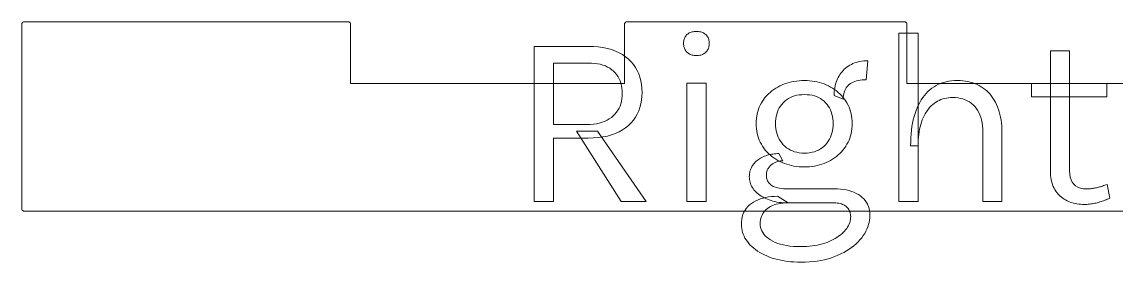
# Model space of a CAD drawing. Extents: x 3 to 302, y 3 to 302.
# Drawn here: x 105.2 to 158.3, y 277.1 to 288.8 of the extents above; entities that cross this region are included whole.
import ezdxf

# ---------------------------------------------------------------- set-up
doc = ezdxf.new("R2010")
doc.units = 0
doc.layers.get('0').update_dxf_attribs({"lineweight": 0})

msp = doc.modelspace()

# ---------------------------------------------------------------- linework, layer by layer
for p, q in [((105.21, 288.73), (105.2, 288.71)), ((105.2, 288.71), (105.2, 279.67)), ((105.22, 288.74), (105.21, 288.73)), ((105.23, 288.76), (105.22, 288.74)), ((105.24, 288.77), (105.23, 288.76)), ((105.28, 288.79), (105.24, 288.77)), ((121.07, 288.79), (105.28, 288.79)), ((121.09, 288.78), (121.07, 288.79)), ((121.1, 288.77), (121.09, 288.78)), ((121.12, 288.76), (121.1, 288.77)), ((121.13, 288.75), (121.12, 288.76)), ((121.15, 288.71), (121.13, 288.75)), ((121.15, 285.79), (121.15, 288.71)), ((134.46, 288.73), (134.45, 288.71)), ((134.45, 288.71), (134.45, 285.79)), ((134.47, 288.74), (134.46, 288.73)), ((134.48, 288.76), (134.47, 288.74)), ((134.49, 288.77), (134.48, 288.76)), ((134.53, 288.79), (134.49, 288.77)), ((148.07, 288.79), (134.53, 288.79)), ((148.09, 288.78), (148.07, 288.79)), ((148.1, 288.77), (148.09, 288.78)), ((148.12, 288.76), (148.1, 288.77)), ((148.13, 288.75), (148.12, 288.76)), ((148.15, 288.71), (148.13, 288.75)), ((148.15, 285.79), (148.15, 288.71)), ((137.312, 287.8), (137.317, 287.849)), ((137.317, 287.849), (137.325, 287.897)), ((137.325, 287.897), (137.337, 287.942)), ((137.337, 287.942), (137.352, 287.985)), ((137.352, 287.985), (137.37, 288.026)), ((137.37, 288.026), (137.392, 288.065)), ((137.392, 288.065), (137.418, 288.101)), ((137.418, 288.101), (137.446, 288.136)), ((137.446, 288.136), (137.478, 288.168)), ((137.478, 288.168), (137.513, 288.198)), ((137.513, 288.198), (137.55, 288.224)), ((137.55, 288.224), (137.59, 288.248)), ((137.59, 288.248), (137.632, 288.268)), ((137.632, 288.268), (137.676, 288.285)), ((137.676, 288.285), (137.723, 288.299)), ((137.723, 288.299), (137.772, 288.31)), ((137.772, 288.31), (137.824, 288.318)), ((137.824, 288.318), (137.878, 288.322)), ((137.878, 288.322), (137.934, 288.324)), ((137.934, 288.324), (137.934, 288.324)), ((137.934, 288.324), (137.99, 288.322)), ((137.99, 288.322), (138.044, 288.318)), ((138.044, 288.318), (138.096, 288.31)), ((138.096, 288.31), (138.145, 288.299)), ((138.145, 288.299), (138.192, 288.285)), ((138.192, 288.285), (138.236, 288.268)), ((138.236, 288.268), (138.278, 288.248)), ((138.278, 288.248), (138.318, 288.224)), ((138.318, 288.224), (138.355, 288.198)), ((138.355, 288.198), (138.39, 288.168)), ((138.39, 288.168), (138.422, 288.136)), ((138.422, 288.136), (138.45, 288.101)), ((138.45, 288.101), (138.476, 288.065)), ((138.476, 288.065), (138.498, 288.026)), ((138.498, 288.026), (138.516, 287.985)), ((138.516, 287.985), (138.531, 287.942)), ((138.531, 287.942), (138.543, 287.897)), ((138.543, 287.897), (138.551, 287.849)), ((138.551, 287.849), (138.556, 287.8)), ((147.756, 280.056), (147.756, 288.24)), ((147.756, 288.24), (148.692, 288.24)), ((148.692, 288.24), (148.692, 280.056)), ((130.056, 280.056), (130.056, 287.592)), ((130.056, 287.592), (132.684, 287.592)), ((132.684, 287.592), (132.936, 287.586)), ((132.936, 287.586), (133.175, 287.567)), ((133.175, 287.567), (133.402, 287.537)), ((133.402, 287.537), (133.616, 287.494)), ((133.616, 287.494), (133.817, 287.438)), ((133.817, 287.438), (134.006, 287.371)), ((134.006, 287.371), (134.183, 287.291)), ((137.31, 287.748), (137.312, 287.8)), ((137.312, 287.695), (137.31, 287.748)), ((137.31, 287.748), (137.31, 287.748)), ((137.317, 287.644), (137.312, 287.695)), ((137.325, 287.595), (137.317, 287.644)), ((137.337, 287.549), (137.325, 287.595)), ((137.352, 287.504), (137.337, 287.549)), ((137.37, 287.462), (137.352, 287.504)), ((137.392, 287.421), (137.37, 287.462)), ((137.418, 287.383), (137.392, 287.421)), ((137.446, 287.347), (137.418, 287.383)), ((137.478, 287.313), (137.446, 287.347)), ((137.513, 287.282), (137.478, 287.313)), ((138.39, 287.313), (138.355, 287.282)), ((138.422, 287.347), (138.39, 287.313)), ((138.45, 287.383), (138.422, 287.347)), ((138.476, 287.421), (138.45, 287.383)), ((138.498, 287.462), (138.476, 287.421)), ((138.516, 287.504), (138.498, 287.462)), ((138.531, 287.549), (138.516, 287.504)), ((138.543, 287.595), (138.531, 287.549)), ((138.551, 287.644), (138.543, 287.595)), ((138.556, 287.695), (138.551, 287.644)), ((138.556, 287.8), (138.558, 287.748)), ((138.558, 287.748), (138.556, 287.695)), ((138.558, 287.748), (138.558, 287.748)), ((155.118, 281.532), (155.118, 287.388)), ((155.118, 287.388), (156.042, 287.388)), ((156.042, 287.388), (156.042, 281.556)), ((130.992, 286.788), (130.992, 283.8)), ((132.684, 286.788), (130.992, 286.788)), ((130.992, 286.788), (130.992, 286.788)), ((132.842, 286.784), (132.684, 286.788)), ((132.684, 286.788), (132.684, 286.788)), ((132.993, 286.772), (132.842, 286.784)), ((133.135, 286.752), (132.993, 286.772)), ((134.183, 287.291), (134.347, 287.198)), ((134.347, 287.198), (134.498, 287.094)), ((134.498, 287.094), (134.637, 286.977)), ((134.637, 286.977), (134.763, 286.85)), ((134.763, 286.85), (134.876, 286.716)), ((137.55, 287.254), (137.513, 287.282)), ((137.59, 287.229), (137.55, 287.254)), ((137.632, 287.207), (137.59, 287.229)), ((137.676, 287.189), (137.632, 287.207)), ((137.723, 287.174), (137.676, 287.189)), ((137.772, 287.163), (137.723, 287.174)), ((137.824, 287.155), (137.772, 287.163)), ((137.878, 287.15), (137.824, 287.155)), ((137.934, 287.148), (137.878, 287.15)), ((137.99, 287.15), (137.934, 287.148)), ((137.934, 287.148), (137.934, 287.148)), ((137.934, 287.148), (137.934, 287.148)), ((138.044, 287.155), (137.99, 287.15)), ((138.096, 287.163), (138.044, 287.155)), ((138.145, 287.174), (138.096, 287.163)), ((138.192, 287.189), (138.145, 287.174)), ((138.236, 287.207), (138.192, 287.189)), ((138.278, 287.229), (138.236, 287.207)), ((138.318, 287.254), (138.278, 287.229)), ((138.355, 287.282), (138.318, 287.254)), ((145.532, 286.76), (145.612, 286.792)), ((145.612, 286.792), (145.695, 286.819)), ((145.695, 286.819), (145.781, 286.843)), ((145.781, 286.843), (145.869, 286.862)), ((145.869, 286.862), (145.96, 286.877)), ((145.96, 286.877), (146.054, 286.887)), ((146.054, 286.887), (146.151, 286.894)), ((146.151, 286.894), (146.25, 286.896)), ((146.25, 286.896), (146.178, 285.972)), ((146.25, 286.896), (146.25, 286.896)), ((133.27, 286.724), (133.135, 286.752)), ((133.397, 286.688), (133.27, 286.724)), ((133.517, 286.643), (133.397, 286.688)), ((133.628, 286.591), (133.517, 286.643)), ((133.732, 286.531), (133.628, 286.591)), ((133.829, 286.462), (133.732, 286.531)), ((133.917, 286.386), (133.829, 286.462)), ((133.997, 286.303), (133.917, 286.386)), ((134.069, 286.214), (133.997, 286.303)), ((134.876, 286.716), (134.975, 286.573)), ((134.975, 286.573), (135.061, 286.423)), ((135.061, 286.423), (135.134, 286.265)), ((135.134, 286.265), (135.194, 286.1)), ((144.857, 286.164), (144.902, 286.235)), ((144.902, 286.235), (144.95, 286.302)), ((144.95, 286.302), (145.001, 286.367)), ((145.001, 286.367), (145.056, 286.428)), ((145.056, 286.428), (145.114, 286.486)), ((145.114, 286.486), (145.176, 286.54)), ((145.176, 286.54), (145.24, 286.591)), ((145.24, 286.591), (145.308, 286.639)), ((145.308, 286.639), (145.38, 286.683)), ((145.38, 286.683), (145.455, 286.723)), ((145.455, 286.723), (145.532, 286.76)), ((134.45, 285.79), (121.15, 285.79)), ((134.133, 286.119), (134.069, 286.214)), ((134.188, 286.019), (134.133, 286.119)), ((134.234, 285.914), (134.188, 286.019)), ((134.272, 285.802), (134.234, 285.914)), ((134.302, 285.685), (134.272, 285.802)), ((135.194, 286.1), (135.24, 285.926)), ((135.24, 285.926), (135.273, 285.745)), ((135.273, 285.745), (135.293, 285.557)), ((137.466, 280.056), (137.466, 285.804)), ((137.466, 285.804), (138.402, 285.804)), ((138.402, 285.804), (138.402, 280.056)), ((141.987, 285.675), (142.094, 285.725)), ((142.094, 285.725), (142.205, 285.769)), ((142.205, 285.769), (142.317, 285.808)), ((142.317, 285.808), (142.432, 285.842)), ((142.432, 285.842), (142.55, 285.871)), ((142.55, 285.871), (142.671, 285.894)), ((142.671, 285.894), (142.794, 285.913)), ((142.794, 285.913), (142.919, 285.926)), ((142.919, 285.926), (143.047, 285.933)), ((143.047, 285.933), (143.178, 285.936)), ((143.178, 285.936), (143.178, 285.936)), ((143.178, 285.936), (143.305, 285.933)), ((143.305, 285.933), (143.43, 285.926)), ((143.43, 285.926), (143.553, 285.913)), ((143.553, 285.913), (143.673, 285.894)), ((143.673, 285.894), (143.791, 285.871)), ((143.791, 285.871), (143.906, 285.842)), ((143.906, 285.842), (144.019, 285.808)), ((144.019, 285.808), (144.13, 285.769)), ((144.13, 285.769), (144.239, 285.725)), ((144.239, 285.725), (144.345, 285.675)), ((144.668, 285.677), (144.689, 285.765)), ((144.689, 285.765), (144.715, 285.849)), ((144.715, 285.849), (144.745, 285.932)), ((144.745, 285.932), (144.778, 286.012)), ((144.778, 286.012), (144.816, 286.089)), ((144.816, 286.089), (144.857, 286.164)), ((145.35, 285.741), (145.295, 285.692)), ((145.41, 285.785), (145.35, 285.741)), ((145.475, 285.824), (145.41, 285.785)), ((145.545, 285.859), (145.475, 285.824)), ((145.621, 285.889), (145.545, 285.859)), ((145.701, 285.914), (145.621, 285.889)), ((145.786, 285.935), (145.701, 285.914)), ((145.877, 285.951), (145.786, 285.935)), ((145.972, 285.963), (145.877, 285.951)), ((146.073, 285.97), (145.972, 285.963)), ((146.178, 285.972), (146.073, 285.97)), ((161.45, 285.79), (148.15, 285.79)), ((149.579, 285.696), (149.691, 285.752)), ((149.691, 285.752), (149.808, 285.801)), ((149.808, 285.801), (149.929, 285.842)), ((149.929, 285.842), (150.054, 285.876)), ((150.054, 285.876), (150.184, 285.902)), ((150.184, 285.902), (150.318, 285.921)), ((150.318, 285.921), (150.457, 285.932)), ((150.457, 285.932), (150.6, 285.936)), ((150.6, 285.936), (150.6, 285.936)), ((150.6, 285.936), (150.734, 285.933)), ((150.734, 285.933), (150.863, 285.924)), ((150.863, 285.924), (150.989, 285.909)), ((150.989, 285.909), (151.111, 285.888)), ((151.111, 285.888), (151.229, 285.86)), ((151.229, 285.86), (151.343, 285.827)), ((151.343, 285.827), (151.454, 285.788)), ((151.454, 285.788), (151.56, 285.742)), ((151.56, 285.742), (151.662, 285.691)), ((154.194, 285.144), (154.194, 285.792)), ((154.194, 285.792), (157.854, 285.792)), ((157.854, 285.792), (157.854, 285.144)), ((134.323, 285.562), (134.302, 285.685)), ((134.322, 285.044), (134.336, 285.169)), ((134.336, 285.434), (134.323, 285.562)), ((134.34, 285.3), (134.336, 285.434)), ((134.336, 285.169), (134.34, 285.3)), ((134.34, 285.3), (134.34, 285.3)), ((135.293, 285.557), (135.3, 285.36)), ((135.3, 285.36), (135.293, 285.166)), ((135.3, 285.36), (135.3, 285.36)), ((141.279, 285.121), (141.352, 285.205)), ((141.352, 285.205), (141.43, 285.285)), ((141.43, 285.285), (141.512, 285.361)), ((141.512, 285.361), (141.598, 285.432)), ((141.598, 285.432), (141.688, 285.499)), ((141.688, 285.499), (141.783, 285.562)), ((141.783, 285.562), (141.883, 285.621)), ((141.883, 285.621), (141.987, 285.675)), ((142.699, 285.189), (142.594, 285.154)), ((142.811, 285.217), (142.699, 285.189)), ((142.928, 285.236), (142.811, 285.217)), ((143.05, 285.248), (142.928, 285.236)), ((143.178, 285.252), (143.05, 285.248)), ((143.307, 285.248), (143.178, 285.252)), ((143.178, 285.252), (143.178, 285.252)), ((143.43, 285.236), (143.307, 285.248)), ((143.548, 285.217), (143.43, 285.236)), ((143.659, 285.189), (143.548, 285.217)), ((143.764, 285.154), (143.659, 285.189)), ((144.345, 285.675), (144.448, 285.621)), ((144.448, 285.621), (144.546, 285.562)), ((144.546, 285.562), (144.641, 285.499)), ((144.618, 285.204), (144.62, 285.304)), ((145.062, 285.024), (144.618, 285.204)), ((144.62, 285.304), (144.626, 285.401)), ((144.626, 285.401), (144.636, 285.495)), ((144.636, 285.495), (144.65, 285.588)), ((144.641, 285.499), (144.731, 285.432)), ((144.65, 285.588), (144.668, 285.677)), ((144.731, 285.432), (144.817, 285.361)), ((144.817, 285.361), (144.898, 285.285)), ((144.898, 285.285), (144.976, 285.205)), ((144.976, 285.205), (145.049, 285.121)), ((145.074, 285.208), (145.065, 285.119)), ((145.088, 285.293), (145.074, 285.208)), ((145.108, 285.372), (145.088, 285.293)), ((145.134, 285.446), (145.108, 285.372)), ((145.166, 285.515), (145.134, 285.446)), ((145.203, 285.579), (145.166, 285.515)), ((145.246, 285.638), (145.203, 285.579)), ((145.295, 285.692), (145.246, 285.638)), ((148.921, 285.103), (149, 285.208)), ((149, 285.208), (149.085, 285.306)), ((149.085, 285.306), (149.174, 285.398)), ((149.174, 285.398), (149.268, 285.483)), ((149.268, 285.483), (149.367, 285.561)), ((149.367, 285.561), (149.471, 285.632)), ((149.471, 285.632), (149.579, 285.696)), ((151.662, 285.691), (151.761, 285.633)), ((151.761, 285.633), (151.855, 285.57)), ((151.855, 285.57), (151.945, 285.501)), ((151.945, 285.501), (152.031, 285.428)), ((152.031, 285.428), (152.111, 285.349)), ((152.111, 285.349), (152.188, 285.265)), ((152.188, 285.265), (152.26, 285.175)), ((152.26, 285.175), (152.327, 285.081)), ((134.181, 284.59), (134.23, 284.696)), ((134.23, 284.696), (134.269, 284.807)), ((134.269, 284.807), (134.3, 284.923)), ((134.3, 284.923), (134.322, 285.044)), ((135.24, 284.8), (135.194, 284.628)), ((135.273, 284.979), (135.24, 284.8)), ((135.293, 285.166), (135.273, 284.979)), ((140.949, 284.536), (140.989, 284.642)), ((140.989, 284.642), (141.036, 284.744)), ((141.036, 284.744), (141.088, 284.844)), ((141.088, 284.844), (141.147, 284.94)), ((141.147, 284.94), (141.211, 285.033)), ((141.211, 285.033), (141.279, 285.121)), ((142.014, 284.692), (141.958, 284.602)), ((142.078, 284.778), (142.014, 284.692)), ((142.149, 284.859), (142.078, 284.778)), ((142.227, 284.934), (142.149, 284.859)), ((142.31, 285), (142.227, 284.934)), ((142.399, 285.059), (142.31, 285)), ((142.494, 285.111), (142.399, 285.059)), ((142.594, 285.154), (142.494, 285.111)), ((143.864, 285.111), (143.764, 285.154)), ((143.958, 285.059), (143.864, 285.111)), ((144.046, 285), (143.958, 285.059)), ((144.128, 284.934), (144.046, 285)), ((144.204, 284.859), (144.128, 284.934)), ((144.274, 284.778), (144.204, 284.859)), ((144.336, 284.692), (144.274, 284.778)), ((144.391, 284.602), (144.336, 284.692)), ((145.049, 285.121), (145.117, 285.033)), ((145.065, 285.119), (145.062, 285.024)), ((145.062, 285.024), (145.062, 285.024)), ((145.062, 285.024), (145.062, 285.024)), ((145.117, 285.033), (145.182, 284.94)), ((145.182, 284.94), (145.241, 284.844)), ((145.241, 284.844), (145.294, 284.744)), ((145.294, 284.744), (145.341, 284.642)), ((145.341, 284.642), (145.382, 284.536)), ((148.651, 284.616), (148.711, 284.748)), ((148.711, 284.748), (148.776, 284.873)), ((148.776, 284.873), (148.846, 284.991)), ((148.846, 284.991), (148.921, 285.103)), ((149.334, 284.703), (149.267, 284.635)), ((149.404, 284.767), (149.334, 284.703)), ((149.478, 284.826), (149.404, 284.767)), ((149.555, 284.88), (149.478, 284.826)), ((149.635, 284.928), (149.555, 284.88)), ((149.717, 284.97), (149.635, 284.928)), ((149.802, 285.006), (149.717, 284.97)), ((149.891, 285.038), (149.802, 285.006)), ((149.981, 285.063), (149.891, 285.038)), ((150.075, 285.083), (149.981, 285.063)), ((150.171, 285.097), (150.075, 285.083)), ((150.27, 285.105), (150.171, 285.097)), ((150.372, 285.108), (150.27, 285.105)), ((150.505, 285.104), (150.372, 285.108)), ((150.372, 285.108), (150.372, 285.108)), ((150.632, 285.091), (150.505, 285.104)), ((150.753, 285.069), (150.632, 285.091)), ((150.869, 285.039), (150.753, 285.069)), ((150.979, 285.001), (150.869, 285.039)), ((151.083, 284.954), (150.979, 285.001)), ((151.182, 284.898), (151.083, 284.954)), ((151.274, 284.833), (151.182, 284.898)), ((151.362, 284.761), (151.274, 284.833)), ((151.443, 284.679), (151.362, 284.761)), ((151.518, 284.589), (151.443, 284.679)), ((152.327, 285.081), (152.39, 284.981)), ((152.39, 284.981), (152.448, 284.876)), ((152.448, 284.876), (152.502, 284.766)), ((152.502, 284.766), (152.551, 284.651)), ((152.551, 284.651), (152.595, 284.532)), ((157.854, 285.144), (154.194, 285.144)), ((157.854, 285.144), (157.854, 285.144)), ((133.706, 284.067), (133.807, 284.138)), ((133.807, 284.138), (133.899, 284.217)), ((133.899, 284.217), (133.983, 284.303)), ((133.983, 284.303), (134.058, 284.394)), ((134.058, 284.394), (134.124, 284.49)), ((134.124, 284.49), (134.181, 284.59)), ((134.975, 284.158), (134.876, 284.016)), ((135.061, 284.307), (134.975, 284.158)), ((135.134, 284.464), (135.061, 284.307)), ((135.194, 284.628), (135.134, 284.464)), ((140.85, 284.082), (140.866, 284.2)), ((140.866, 284.2), (140.887, 284.315)), ((140.887, 284.315), (140.915, 284.427)), ((140.915, 284.427), (140.949, 284.536)), ((141.808, 284.193), (141.789, 284.079)), ((141.834, 284.302), (141.808, 284.193)), ((141.868, 284.407), (141.834, 284.302)), ((141.909, 284.507), (141.868, 284.407)), ((141.958, 284.602), (141.909, 284.507)), ((144.438, 284.507), (144.391, 284.602)), ((144.478, 284.407), (144.438, 284.507)), ((144.511, 284.302), (144.478, 284.407)), ((144.537, 284.193), (144.511, 284.302)), ((144.555, 284.079), (144.537, 284.193)), ((145.382, 284.536), (145.416, 284.427)), ((145.416, 284.427), (145.444, 284.315)), ((145.444, 284.315), (145.466, 284.2)), ((145.466, 284.2), (145.482, 284.082)), ((148.461, 284.027), (148.501, 284.183)), ((148.501, 284.183), (148.546, 284.333)), ((148.546, 284.333), (148.596, 284.478)), ((148.596, 284.478), (148.651, 284.616)), ((148.939, 284.122), (148.896, 284.019)), ((148.985, 284.219), (148.939, 284.122)), ((149.034, 284.312), (148.985, 284.219)), ((149.087, 284.4), (149.034, 284.312)), ((149.144, 284.483), (149.087, 284.4)), ((149.203, 284.562), (149.144, 284.483)), ((149.267, 284.635), (149.203, 284.562)), ((151.584, 284.492), (151.518, 284.589)), ((151.643, 284.386), (151.584, 284.492)), ((151.695, 284.273), (151.643, 284.386)), ((151.738, 284.152), (151.695, 284.273)), ((151.773, 284.023), (151.738, 284.152)), ((152.595, 284.532), (152.634, 284.409)), ((152.634, 284.409), (152.667, 284.281)), ((152.667, 284.281), (152.696, 284.15)), ((152.696, 284.15), (152.719, 284.014)), ((130.992, 283.8), (132.612, 283.8)), ((132.612, 283.8), (132.777, 283.804)), ((132.777, 283.804), (132.934, 283.817)), ((132.934, 283.817), (133.083, 283.838)), ((133.083, 283.838), (133.224, 283.867)), ((133.224, 283.867), (133.357, 283.904)), ((133.357, 283.904), (133.481, 283.95)), ((133.481, 283.95), (133.598, 284.004)), ((133.598, 284.004), (133.706, 284.067)), ((134.498, 283.638), (134.347, 283.534)), ((134.637, 283.755), (134.498, 283.638)), ((134.763, 283.882), (134.637, 283.755)), ((134.876, 284.016), (134.763, 283.882)), ((140.838, 283.836), (140.841, 283.96)), ((140.841, 283.713), (140.838, 283.836)), ((140.838, 283.836), (140.838, 283.836)), ((140.841, 283.96), (140.85, 284.082)), ((140.85, 283.592), (140.841, 283.713)), ((140.866, 283.475), (140.85, 283.592)), ((141.778, 283.96), (141.774, 283.836)), ((141.774, 283.836), (141.774, 283.836)), ((141.774, 283.836), (141.778, 283.716)), ((141.789, 284.079), (141.778, 283.96)), ((141.778, 283.716), (141.789, 283.599)), ((141.789, 283.599), (141.808, 283.487)), ((144.537, 283.487), (144.555, 283.599)), ((144.566, 283.96), (144.555, 284.079)), ((144.555, 283.599), (144.566, 283.716)), ((144.57, 283.836), (144.566, 283.96)), ((144.566, 283.716), (144.57, 283.836)), ((144.57, 283.836), (144.57, 283.836)), ((145.482, 283.592), (145.466, 283.475)), ((145.482, 284.082), (145.491, 283.96)), ((145.491, 283.713), (145.482, 283.592)), ((145.491, 283.96), (145.494, 283.836)), ((145.494, 283.836), (145.491, 283.713)), ((145.494, 283.836), (145.494, 283.836)), ((148.374, 283.523), (148.398, 283.697)), ((148.398, 283.697), (148.427, 283.865)), ((148.427, 283.865), (148.461, 284.027)), ((148.792, 283.686), (148.765, 283.567)), ((148.823, 283.801), (148.792, 283.686)), ((148.857, 283.912), (148.823, 283.801)), ((148.896, 284.019), (148.857, 283.912)), ((151.801, 283.886), (151.773, 284.023)), ((151.82, 283.741), (151.801, 283.886)), ((151.832, 283.588), (151.82, 283.741)), ((151.836, 283.428), (151.832, 283.588)), ((152.719, 284.014), (152.737, 283.874)), ((152.737, 283.874), (152.75, 283.729)), ((152.75, 283.729), (152.757, 283.581)), ((152.757, 283.581), (152.76, 283.428)), ((132.684, 283.14), (130.992, 283.14)), ((130.992, 283.14), (130.992, 280.056)), ((134.28, 280.056), (132.12, 283.476)), ((132.12, 283.476), (133.14, 283.476)), ((132.936, 283.146), (132.684, 283.14)), ((132.684, 283.14), (132.684, 283.14)), ((133.175, 283.165), (132.936, 283.146)), ((133.14, 283.476), (135.492, 280.056)), ((133.402, 283.195), (133.175, 283.165)), ((133.616, 283.238), (133.402, 283.195)), ((133.817, 283.294), (133.616, 283.238)), ((134.006, 283.361), (133.817, 283.294)), ((134.183, 283.441), (134.006, 283.361)), ((134.347, 283.534), (134.183, 283.441)), ((140.887, 283.361), (140.866, 283.475)), ((140.915, 283.25), (140.887, 283.361)), ((140.949, 283.141), (140.915, 283.25)), ((140.989, 283.036), (140.949, 283.141)), ((141.808, 283.487), (141.834, 283.379)), ((141.834, 283.379), (141.868, 283.275)), ((141.868, 283.275), (141.909, 283.175)), ((141.909, 283.175), (141.958, 283.079)), ((141.958, 283.079), (142.014, 282.987)), ((144.336, 282.987), (144.391, 283.079)), ((144.391, 283.079), (144.438, 283.175)), ((144.438, 283.175), (144.478, 283.275)), ((144.478, 283.275), (144.511, 283.379)), ((144.511, 283.379), (144.537, 283.487)), ((145.382, 283.141), (145.341, 283.036)), ((145.416, 283.25), (145.382, 283.141)), ((145.444, 283.361), (145.416, 283.25)), ((145.466, 283.475), (145.444, 283.361)), ((148.335, 282.965), (148.343, 283.157)), ((148.343, 283.157), (148.356, 283.343)), ((148.356, 283.343), (148.374, 283.523)), ((148.7, 283.05), (148.694, 282.911)), ((148.71, 283.186), (148.7, 283.05)), ((148.725, 283.317), (148.71, 283.186)), ((148.743, 283.444), (148.725, 283.317)), ((148.765, 283.567), (148.743, 283.444)), ((151.836, 280.056), (151.836, 283.428)), ((152.76, 283.428), (152.76, 283.428)), ((152.76, 283.428), (152.76, 280.056)), ((141.036, 282.934), (140.989, 283.036)), ((141.088, 282.834), (141.036, 282.934)), ((141.147, 282.738), (141.088, 282.834)), ((141.211, 282.645), (141.147, 282.738)), ((141.279, 282.557), (141.211, 282.645)), ((141.352, 282.473), (141.279, 282.557)), ((142.014, 282.987), (142.078, 282.9)), ((142.078, 282.9), (142.149, 282.816)), ((142.149, 282.816), (142.227, 282.738)), ((142.227, 282.738), (142.31, 282.669)), ((142.31, 282.669), (142.399, 282.608)), ((142.399, 282.608), (142.494, 282.555)), ((142.494, 282.555), (142.594, 282.51)), ((143.764, 282.51), (143.864, 282.555)), ((143.864, 282.555), (143.958, 282.608)), ((143.958, 282.608), (144.046, 282.669)), ((144.046, 282.669), (144.128, 282.738)), ((144.128, 282.738), (144.204, 282.816)), ((144.204, 282.816), (144.274, 282.9)), ((144.274, 282.9), (144.336, 282.987)), ((145.049, 282.557), (144.976, 282.473)), ((145.117, 282.645), (145.049, 282.557)), ((145.182, 282.738), (145.117, 282.645)), ((145.241, 282.834), (145.182, 282.738)), ((145.294, 282.934), (145.241, 282.834)), ((145.341, 283.036), (145.294, 282.934)), ((148.332, 282.768), (148.335, 282.965)), ((148.692, 282.768), (148.332, 282.768)), ((148.694, 282.911), (148.692, 282.768)), ((148.692, 282.768), (148.692, 282.768)), ((140.793, 281.964), (140.839, 282.008)), ((140.839, 282.008), (140.889, 282.05)), ((140.889, 282.05), (140.941, 282.09)), ((140.941, 282.09), (140.995, 282.127)), ((140.995, 282.127), (141.052, 282.162)), ((141.052, 282.162), (141.111, 282.194)), ((141.111, 282.194), (141.173, 282.224)), ((141.173, 282.224), (141.237, 282.252)), ((141.237, 282.252), (141.303, 282.277)), ((141.303, 282.277), (141.37, 282.3)), ((141.43, 282.392), (141.352, 282.473)), ((141.37, 282.3), (141.438, 282.319)), ((141.512, 282.317), (141.43, 282.392)), ((141.438, 282.319), (141.507, 282.336)), ((141.507, 282.336), (141.577, 282.351)), ((141.598, 282.245), (141.512, 282.317)), ((141.577, 282.351), (141.648, 282.363)), ((141.688, 282.177), (141.598, 282.245)), ((141.648, 282.363), (141.72, 282.372)), ((141.783, 282.114), (141.688, 282.177)), ((141.72, 282.372), (141.793, 282.379)), ((141.883, 282.055), (141.783, 282.114)), ((141.793, 282.379), (141.867, 282.383)), ((141.832, 281.984), (141.796, 281.97)), ((141.869, 281.996), (141.832, 281.984)), ((141.867, 282.383), (141.942, 282.384)), ((141.905, 282.007), (141.869, 281.996)), ((141.987, 282), (141.883, 282.055)), ((141.941, 282.016), (141.905, 282.007)), ((141.978, 282.023), (141.941, 282.016)), ((141.942, 282.384), (141.942, 282.384)), ((141.942, 282.384), (142.122, 282.036)), ((142.014, 282.029), (141.978, 282.023)), ((142.094, 281.95), (141.987, 282)), ((142.05, 282.033), (142.014, 282.029)), ((142.086, 282.035), (142.05, 282.033)), ((142.122, 282.036), (142.086, 282.035)), ((142.594, 282.51), (142.699, 282.473)), ((142.699, 282.473), (142.811, 282.445)), ((142.811, 282.445), (142.928, 282.424)), ((142.928, 282.424), (143.05, 282.412)), ((143.05, 282.412), (143.178, 282.408)), ((143.178, 282.408), (143.307, 282.412)), ((143.178, 282.408), (143.178, 282.408)), ((143.178, 282.408), (143.178, 282.408)), ((143.307, 282.412), (143.43, 282.424)), ((143.43, 282.424), (143.548, 282.445)), ((143.548, 282.445), (143.659, 282.473)), ((143.659, 282.473), (143.764, 282.51)), ((144.345, 282), (144.239, 281.95)), ((144.448, 282.055), (144.345, 282)), ((144.546, 282.114), (144.448, 282.055)), ((144.641, 282.177), (144.546, 282.114)), ((144.731, 282.245), (144.641, 282.177)), ((144.817, 282.317), (144.731, 282.245)), ((144.898, 282.392), (144.817, 282.317)), ((144.976, 282.473), (144.898, 282.392)), ((140.51, 281.396), (140.52, 281.462)), ((140.52, 281.462), (140.535, 281.527)), ((140.535, 281.527), (140.553, 281.589)), ((140.553, 281.589), (140.575, 281.649)), ((140.575, 281.649), (140.602, 281.707)), ((140.602, 281.707), (140.633, 281.763)), ((140.633, 281.763), (140.667, 281.817)), ((140.667, 281.817), (140.706, 281.868)), ((140.706, 281.868), (140.748, 281.917)), ((140.748, 281.917), (140.793, 281.964)), ((141.341, 281.453), (141.335, 281.409)), ((141.35, 281.495), (141.341, 281.453)), ((141.361, 281.536), (141.35, 281.495)), ((141.374, 281.575), (141.361, 281.536)), ((141.39, 281.612), (141.374, 281.575)), ((141.409, 281.648), (141.39, 281.612)), ((141.43, 281.682), (141.409, 281.648)), ((141.453, 281.715), (141.43, 281.682)), ((141.478, 281.746), (141.453, 281.715)), ((141.505, 281.775), (141.478, 281.746)), ((141.532, 281.803), (141.505, 281.775)), ((141.561, 281.83), (141.532, 281.803)), ((141.591, 281.855), (141.561, 281.83)), ((141.622, 281.878), (141.591, 281.855)), ((141.655, 281.899), (141.622, 281.878)), ((141.688, 281.919), (141.655, 281.899)), ((141.723, 281.938), (141.688, 281.919)), ((141.759, 281.955), (141.723, 281.938)), ((141.796, 281.97), (141.759, 281.955)), ((142.205, 281.905), (142.094, 281.95)), ((142.317, 281.865), (142.205, 281.905)), ((142.432, 281.831), (142.317, 281.865)), ((142.55, 281.802), (142.432, 281.831)), ((142.671, 281.778), (142.55, 281.802)), ((142.794, 281.76), (142.671, 281.778)), ((142.919, 281.747), (142.794, 281.76)), ((143.047, 281.739), (142.919, 281.747)), ((143.178, 281.736), (143.047, 281.739)), ((143.305, 281.739), (143.178, 281.736)), ((143.178, 281.736), (143.178, 281.736)), ((143.178, 281.736), (143.178, 281.736)), ((143.43, 281.747), (143.305, 281.739)), ((143.553, 281.76), (143.43, 281.747)), ((143.673, 281.778), (143.553, 281.76)), ((143.791, 281.802), (143.673, 281.778)), ((143.906, 281.831), (143.791, 281.802)), ((144.019, 281.865), (143.906, 281.831)), ((144.13, 281.905), (144.019, 281.865)), ((144.239, 281.95), (144.13, 281.905)), ((155.12, 281.426), (155.118, 281.532)), ((155.118, 281.532), (155.118, 281.532)), ((156.042, 281.556), (156.05, 281.387)), ((140.502, 281.256), (140.504, 281.327)), ((140.504, 281.188), (140.502, 281.256)), ((140.502, 281.256), (140.502, 281.256)), ((140.504, 281.327), (140.51, 281.396)), ((140.511, 281.121), (140.504, 281.188)), ((140.523, 281.056), (140.511, 281.121)), ((140.538, 280.991), (140.523, 281.056)), ((140.559, 280.928), (140.538, 280.991)), ((140.584, 280.865), (140.559, 280.928)), ((141.331, 281.363), (141.33, 281.316)), ((141.33, 281.316), (141.33, 281.316)), ((141.33, 281.316), (141.332, 281.262)), ((141.335, 281.409), (141.331, 281.363)), ((141.332, 281.262), (141.339, 281.209)), ((141.339, 281.209), (141.351, 281.159)), ((141.351, 281.159), (141.366, 281.11)), ((141.366, 281.11), (141.387, 281.063)), ((141.387, 281.063), (141.412, 281.017)), ((141.412, 281.017), (141.442, 280.974)), ((141.442, 280.974), (141.476, 280.932)), ((141.476, 280.932), (141.515, 280.892)), ((155.127, 281.323), (155.12, 281.426)), ((155.137, 281.224), (155.127, 281.323)), ((155.153, 281.129), (155.137, 281.224)), ((155.172, 281.037), (155.153, 281.129)), ((155.196, 280.949), (155.172, 281.037)), ((155.224, 280.864), (155.196, 280.949)), ((156.05, 281.387), (156.075, 281.236)), ((156.075, 281.236), (156.117, 281.103)), ((156.117, 281.103), (156.174, 280.988)), ((156.174, 280.988), (156.249, 280.89)), ((140.614, 280.804), (140.584, 280.865)), ((140.648, 280.743), (140.614, 280.804)), ((140.687, 280.684), (140.648, 280.743)), ((140.73, 280.626), (140.687, 280.684)), ((140.778, 280.57), (140.73, 280.626)), ((140.829, 280.515), (140.778, 280.57)), ((140.884, 280.463), (140.829, 280.515)), ((140.944, 280.413), (140.884, 280.463)), ((141.007, 280.366), (140.944, 280.413)), ((141.515, 280.892), (141.558, 280.854)), ((141.558, 280.854), (141.607, 280.819)), ((141.607, 280.819), (141.664, 280.787)), ((141.664, 280.787), (141.728, 280.759)), ((141.728, 280.759), (141.8, 280.735)), ((141.8, 280.735), (141.879, 280.715)), ((141.879, 280.715), (141.966, 280.698)), ((141.966, 280.698), (142.059, 280.685)), ((142.059, 280.685), (142.161, 280.675)), ((142.161, 280.675), (142.27, 280.67)), ((142.27, 280.67), (142.386, 280.668)), ((142.386, 280.668), (142.386, 280.668)), ((142.386, 280.668), (144.618, 280.668)), ((144.618, 280.668), (144.777, 280.665)), ((144.777, 280.665), (144.928, 280.654)), ((144.928, 280.654), (145.073, 280.637)), ((145.073, 280.637), (145.211, 280.613)), ((145.211, 280.613), (145.342, 280.583)), ((145.342, 280.583), (145.466, 280.545)), ((145.466, 280.545), (145.583, 280.5)), ((145.583, 280.5), (145.693, 280.449)), ((145.693, 280.449), (145.797, 280.391)), ((145.797, 280.391), (145.893, 280.326)), ((155.256, 280.783), (155.224, 280.864)), ((155.293, 280.706), (155.256, 280.783)), ((155.334, 280.632), (155.293, 280.706)), ((155.379, 280.562), (155.334, 280.632)), ((155.427, 280.495), (155.379, 280.562)), ((155.478, 280.432), (155.427, 280.495)), ((155.532, 280.373), (155.478, 280.432)), ((156.249, 280.89), (156.34, 280.81)), ((156.34, 280.81), (156.448, 280.748)), ((156.448, 280.748), (156.572, 280.704)), ((156.572, 280.704), (156.713, 280.677)), ((156.713, 280.677), (156.87, 280.668)), ((156.87, 280.668), (156.919, 280.669)), ((156.87, 280.668), (156.87, 280.668)), ((156.919, 280.669), (156.968, 280.67)), ((156.968, 280.67), (157.016, 280.673)), ((157.016, 280.673), (157.064, 280.677)), ((157.064, 280.677), (157.112, 280.682)), ((157.112, 280.682), (157.16, 280.687)), ((157.16, 280.687), (157.207, 280.694)), ((157.207, 280.694), (157.254, 280.703)), ((157.254, 280.703), (157.301, 280.712)), ((157.301, 280.712), (157.347, 280.722)), ((157.347, 280.722), (157.394, 280.733)), ((157.394, 280.733), (157.442, 280.746)), ((157.442, 280.746), (157.491, 280.759)), ((157.491, 280.759), (157.541, 280.774)), ((157.541, 280.774), (157.592, 280.79)), ((157.592, 280.79), (157.645, 280.806)), ((157.645, 280.806), (157.698, 280.824)), ((157.698, 280.824), (157.753, 280.843)), ((157.753, 280.843), (157.809, 280.863)), ((157.809, 280.863), (157.866, 280.884)), ((157.866, 280.884), (157.866, 280.884)), ((157.866, 280.884), (157.998, 280.212)), ((130.992, 280.056), (130.056, 280.056)), ((130.992, 280.056), (130.992, 280.056)), ((135.492, 280.056), (134.28, 280.056)), ((135.492, 280.056), (135.492, 280.056)), ((138.402, 280.056), (137.466, 280.056)), ((138.402, 280.056), (138.402, 280.056)), ((140.431, 279.804), (140.514, 279.884)), ((140.514, 279.884), (140.607, 279.957)), ((140.607, 279.957), (140.708, 280.024)), ((140.708, 280.024), (140.814, 280.083)), ((140.814, 280.083), (140.926, 280.136)), ((140.926, 280.136), (141.044, 280.182)), ((141.074, 280.32), (141.007, 280.366)), ((141.044, 280.182), (141.167, 280.22)), ((141.145, 280.277), (141.074, 280.32)), ((141.22, 280.236), (141.145, 280.277)), ((141.167, 280.22), (141.296, 280.252)), ((141.298, 280.198), (141.22, 280.236)), ((141.296, 280.252), (141.431, 280.276)), ((141.381, 280.161), (141.298, 280.198)), ((141.467, 280.127), (141.381, 280.161)), ((141.431, 280.276), (141.572, 280.294)), ((141.557, 280.097), (141.467, 280.127)), ((141.649, 280.071), (141.557, 280.097)), ((141.572, 280.294), (141.718, 280.304)), ((141.714, 279.887), (141.623, 279.852)), ((141.745, 280.048), (141.649, 280.071)), ((141.812, 279.917), (141.714, 279.887)), ((141.718, 280.304), (141.87, 280.308)), ((141.844, 280.028), (141.745, 280.048)), ((141.915, 279.941), (141.812, 279.917)), ((141.946, 280.012), (141.844, 280.028)), ((141.87, 280.308), (141.87, 280.308)), ((141.87, 280.308), (142.386, 279.984)), ((142.024, 279.96), (141.915, 279.941)), ((142.051, 280), (141.946, 280.012)), ((142.139, 279.973), (142.024, 279.96)), ((142.16, 279.991), (142.051, 280)), ((142.259, 279.981), (142.139, 279.973)), ((142.271, 279.986), (142.16, 279.991)), ((142.386, 279.984), (142.259, 279.981)), ((142.386, 279.984), (142.271, 279.986)), ((144.618, 279.984), (142.386, 279.984)), ((144.698, 279.982), (144.618, 279.984)), ((144.618, 279.984), (144.618, 279.984)), ((144.773, 279.976), (144.698, 279.982)), ((144.844, 279.966), (144.773, 279.976)), ((144.911, 279.953), (144.844, 279.966)), ((144.974, 279.935), (144.911, 279.953)), ((145.032, 279.914), (144.974, 279.935)), ((145.086, 279.888), (145.032, 279.914)), ((145.136, 279.859), (145.086, 279.888)), ((145.182, 279.826), (145.136, 279.859)), ((145.893, 280.326), (145.981, 280.255)), ((145.981, 280.255), (146.06, 280.178)), ((146.06, 280.178), (146.13, 280.097)), ((146.13, 280.097), (146.191, 280.009)), ((146.191, 280.009), (146.242, 279.917)), ((146.242, 279.917), (146.284, 279.818)), ((148.692, 280.056), (147.756, 280.056)), ((148.692, 280.056), (148.692, 280.056)), ((152.76, 280.056), (151.836, 280.056)), ((152.76, 280.056), (152.76, 280.056)), ((155.589, 280.317), (155.532, 280.373)), ((155.649, 280.265), (155.589, 280.317)), ((155.713, 280.216), (155.649, 280.265)), ((155.779, 280.171), (155.713, 280.216)), ((155.849, 280.13), (155.779, 280.171)), ((155.922, 280.092), (155.849, 280.13)), ((155.997, 280.058), (155.922, 280.092)), ((156.075, 280.027), (155.997, 280.058)), ((156.154, 280), (156.075, 280.027)), ((156.235, 279.977), (156.154, 280)), ((156.318, 279.957), (156.235, 279.977)), ((156.403, 279.941), (156.318, 279.957)), ((156.49, 279.928), (156.403, 279.941)), ((156.579, 279.919), (156.49, 279.928)), ((156.669, 279.914), (156.579, 279.919)), ((156.762, 279.912), (156.669, 279.914)), ((156.827, 279.913), (156.762, 279.912)), ((156.762, 279.912), (156.762, 279.912)), ((156.762, 279.912), (156.762, 279.912)), ((156.891, 279.915), (156.827, 279.913)), ((156.955, 279.92), (156.891, 279.915)), ((157.018, 279.925), (156.955, 279.92)), ((157.081, 279.933), (157.018, 279.925)), ((157.143, 279.942), (157.081, 279.933)), ((157.205, 279.953), (157.143, 279.942)), ((157.267, 279.966), (157.205, 279.953)), ((157.328, 279.98), (157.267, 279.966)), ((157.389, 279.996), (157.328, 279.98)), ((157.45, 280.013), (157.389, 279.996)), ((157.51, 280.032), (157.45, 280.013)), ((157.571, 280.051), (157.51, 280.032)), ((157.632, 280.071), (157.571, 280.051)), ((157.693, 280.092), (157.632, 280.071)), ((157.754, 280.114), (157.693, 280.092)), ((157.815, 280.137), (157.754, 280.114)), ((157.876, 280.161), (157.815, 280.137)), ((157.937, 280.186), (157.876, 280.161)), ((157.998, 280.212), (157.937, 280.186)), ((105.2, 279.67), (105.22, 279.63)), ((105.22, 279.63), (105.23, 279.62)), ((105.23, 279.62), (105.25, 279.61)), ((105.25, 279.61), (105.26, 279.6)), ((105.26, 279.6), (105.28, 279.59)), ((105.28, 279.59), (176.95, 279.59)), ((140.162, 279.311), (140.196, 279.422)), ((140.196, 279.422), (140.24, 279.527)), ((140.24, 279.527), (140.294, 279.626)), ((140.294, 279.626), (140.358, 279.718)), ((140.358, 279.718), (140.431, 279.804)), ((141.119, 279.395), (141.087, 279.319)), ((141.157, 279.466), (141.119, 279.395)), ((141.203, 279.534), (141.157, 279.466)), ((141.257, 279.598), (141.203, 279.534)), ((141.317, 279.658), (141.257, 279.598)), ((141.384, 279.714), (141.317, 279.658)), ((141.458, 279.765), (141.384, 279.714)), ((141.537, 279.811), (141.458, 279.765)), ((141.623, 279.852), (141.537, 279.811)), ((145.224, 279.789), (145.182, 279.826)), ((145.262, 279.749), (145.224, 279.789)), ((145.295, 279.708), (145.262, 279.749)), ((145.325, 279.665), (145.295, 279.708)), ((145.351, 279.621), (145.325, 279.665)), ((145.373, 279.575), (145.351, 279.621)), ((145.39, 279.528), (145.373, 279.575)), ((145.404, 279.479), (145.39, 279.528)), ((145.414, 279.429), (145.404, 279.479)), ((145.42, 279.377), (145.414, 279.429)), ((145.422, 279.324), (145.42, 279.377)), ((146.284, 279.818), (146.316, 279.715)), ((146.316, 279.715), (146.339, 279.606)), ((146.339, 279.606), (146.353, 279.492)), ((146.353, 279.492), (146.358, 279.372)), ((146.358, 279.372), (146.354, 279.26)), ((146.358, 279.372), (146.358, 279.372)), ((140.118, 278.94), (140.123, 279.07)), ((140.122, 278.84), (140.118, 278.94)), ((140.118, 278.94), (140.118, 278.94)), ((140.132, 278.742), (140.122, 278.84)), ((140.123, 279.07), (140.138, 279.194)), ((140.138, 279.194), (140.162, 279.311)), ((141.034, 279.068), (141.03, 278.976)), ((141.03, 278.976), (141.03, 278.976)), ((141.03, 278.976), (141.035, 278.884)), ((141.044, 279.155), (141.034, 279.068)), ((141.035, 278.884), (141.05, 278.795)), ((141.062, 279.239), (141.044, 279.155)), ((141.087, 279.319), (141.062, 279.239)), ((145.228, 278.742), (145.274, 278.811)), ((145.274, 278.811), (145.313, 278.882)), ((145.313, 278.882), (145.346, 278.953)), ((145.346, 278.953), (145.374, 279.025)), ((145.374, 279.025), (145.395, 279.098)), ((145.395, 279.098), (145.41, 279.172)), ((145.41, 279.172), (145.419, 279.248)), ((145.419, 279.248), (145.422, 279.324)), ((145.422, 279.324), (145.422, 279.324)), ((146.258, 278.819), (146.213, 278.711)), ((146.294, 278.928), (146.258, 278.819)), ((146.322, 279.038), (146.294, 278.928)), ((146.342, 279.148), (146.322, 279.038)), ((146.354, 279.26), (146.342, 279.148)), ((140.15, 278.645), (140.132, 278.742)), ((140.175, 278.551), (140.15, 278.645)), ((140.207, 278.458), (140.175, 278.551)), ((140.247, 278.367), (140.207, 278.458)), ((140.293, 278.277), (140.247, 278.367)), ((140.346, 278.189), (140.293, 278.277)), ((141.05, 278.795), (141.075, 278.708)), ((141.075, 278.708), (141.111, 278.625)), ((141.111, 278.625), (141.156, 278.544)), ((141.156, 278.544), (141.211, 278.466)), ((141.211, 278.466), (141.277, 278.391)), ((141.277, 278.391), (141.353, 278.319)), ((141.353, 278.319), (141.438, 278.25)), ((144.669, 278.253), (144.756, 278.306)), ((144.756, 278.306), (144.838, 278.361)), ((144.838, 278.361), (144.916, 278.419)), ((144.916, 278.419), (144.988, 278.479)), ((144.988, 278.479), (145.056, 278.542)), ((145.056, 278.542), (145.119, 278.607)), ((145.119, 278.607), (145.177, 278.674)), ((145.177, 278.674), (145.228, 278.742)), ((145.956, 278.289), (145.872, 278.187)), ((146.032, 278.393), (145.956, 278.289)), ((146.101, 278.498), (146.032, 278.393)), ((146.161, 278.604), (146.101, 278.498)), ((146.213, 278.711), (146.161, 278.604)), ((140.407, 278.103), (140.346, 278.189)), ((140.475, 278.019), (140.407, 278.103)), ((140.549, 277.937), (140.475, 278.019)), ((140.629, 277.859), (140.549, 277.937)), ((140.715, 277.784), (140.629, 277.859)), ((140.807, 277.712), (140.715, 277.784)), ((141.438, 278.25), (141.534, 278.184)), ((141.534, 278.184), (141.639, 278.122)), ((141.639, 278.122), (141.754, 278.067)), ((141.754, 278.067), (141.879, 278.019)), ((141.879, 278.019), (142.012, 277.977)), ((142.012, 277.977), (142.155, 277.941)), ((142.155, 277.941), (142.307, 277.912)), ((142.307, 277.912), (142.469, 277.889)), ((142.469, 277.889), (142.64, 277.873)), ((142.64, 277.873), (142.82, 277.863)), ((142.82, 277.863), (143.01, 277.86)), ((143.01, 277.86), (143.152, 277.862)), ((143.01, 277.86), (143.01, 277.86)), ((143.152, 277.862), (143.291, 277.868)), ((143.291, 277.868), (143.426, 277.879)), ((143.426, 277.879), (143.558, 277.893)), ((143.558, 277.893), (143.686, 277.912)), ((143.686, 277.912), (143.81, 277.935)), ((143.81, 277.935), (143.931, 277.961)), ((143.931, 277.961), (144.049, 277.992)), ((144.049, 277.992), (144.163, 278.028)), ((144.163, 278.028), (144.273, 278.067)), ((144.273, 278.067), (144.379, 278.11)), ((144.379, 278.11), (144.481, 278.155)), ((144.481, 278.155), (144.577, 278.203)), ((144.577, 278.203), (144.669, 278.253)), ((145.467, 277.817), (145.348, 277.733)), ((145.579, 277.904), (145.467, 277.817)), ((145.683, 277.994), (145.579, 277.904)), ((145.781, 278.089), (145.683, 277.994)), ((145.872, 278.187), (145.781, 278.089)), ((140.905, 277.644), (140.807, 277.712)), ((141.008, 277.579), (140.905, 277.644)), ((141.117, 277.518), (141.008, 277.579)), ((141.232, 277.459), (141.117, 277.518)), ((141.353, 277.404), (141.232, 277.459)), ((141.48, 277.353), (141.353, 277.404)), ((141.612, 277.306), (141.48, 277.353)), ((141.749, 277.263), (141.612, 277.306)), ((141.89, 277.226), (141.749, 277.263)), ((142.036, 277.194), (141.89, 277.226)), ((144.157, 277.224), (143.981, 277.187)), ((144.328, 277.267), (144.157, 277.224)), ((144.492, 277.317), (144.328, 277.267)), ((144.651, 277.374), (144.492, 277.317)), ((144.804, 277.437), (144.651, 277.374)), ((144.951, 277.505), (144.804, 277.437)), ((145.09, 277.578), (144.951, 277.505)), ((145.223, 277.654), (145.09, 277.578)), ((145.348, 277.733), (145.223, 277.654)), ((142.187, 277.166), (142.036, 277.194)), ((142.342, 277.144), (142.187, 277.166)), ((142.502, 277.126), (142.342, 277.144)), ((142.667, 277.114), (142.502, 277.126)), ((142.836, 277.106), (142.667, 277.114)), ((143.01, 277.104), (142.836, 277.106)), ((143.216, 277.107), (143.01, 277.104)), ((143.01, 277.104), (143.01, 277.104)), ((143.01, 277.104), (143.01, 277.104)), ((143.416, 277.117), (143.216, 277.107)), ((143.61, 277.134), (143.416, 277.117)), ((143.798, 277.157), (143.61, 277.134)), ((143.981, 277.187), (143.798, 277.157))]:
    msp.add_line(p, q)

doc.saveas('drawing.dxf')
